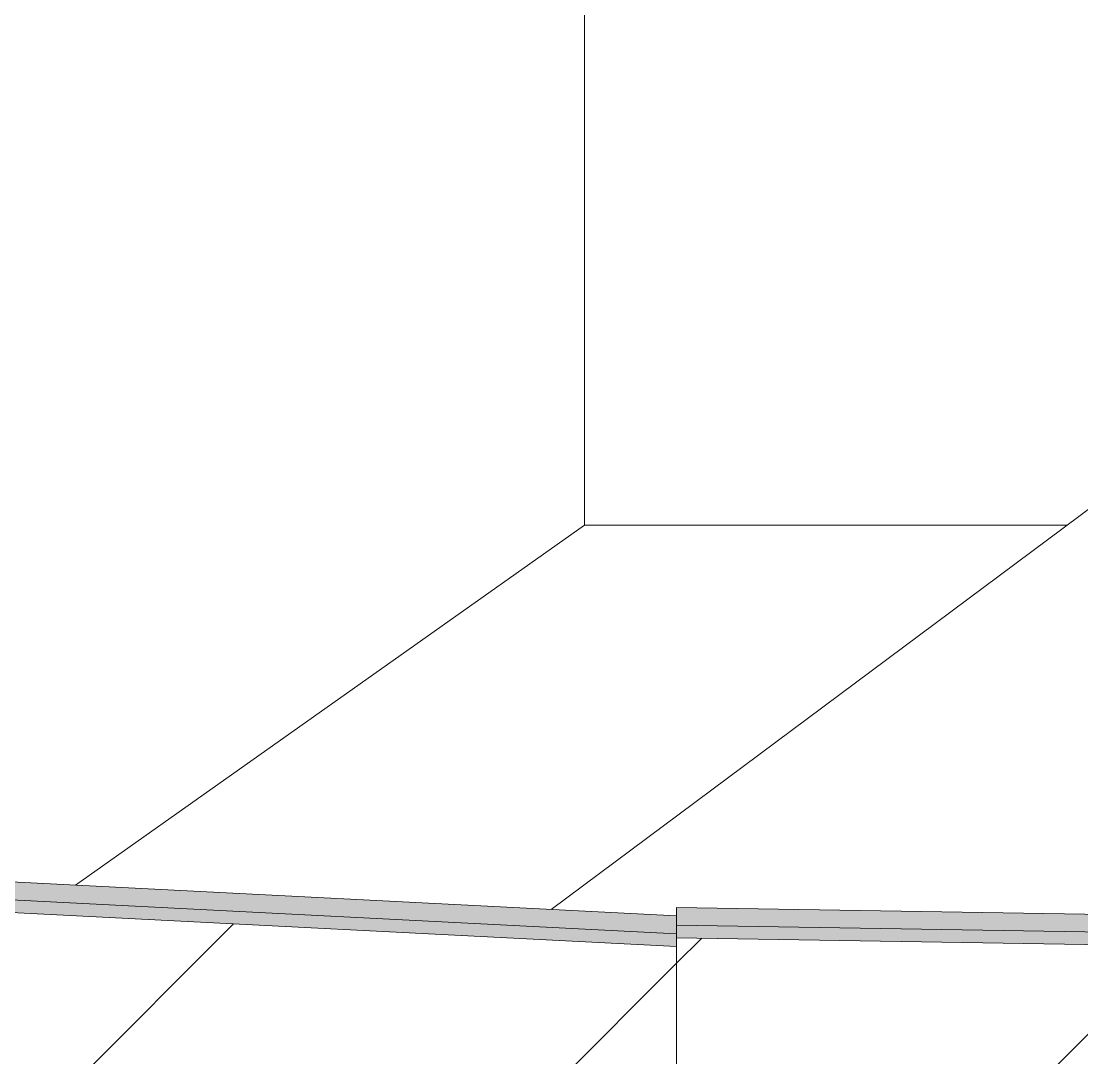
# Model space of a CAD drawing. Header units: millimetres. Extents: x -515342 to 330399, y -224905 to 507333.
# Drawn here: x 229004.8 to 229255.5, y 101635.5 to 101880.5 of the extents above; entities that cross this region are included whole.
import ezdxf

# ---------------------------------------------------------------- set-up
doc = ezdxf.new("R2010")
doc.units = ezdxf.units.MM
for name, color, linetype, lineweight in [('Крыша', 7, 'Continuous', 0), ('Стены', 7, 'Continuous', 0), ('Стены наружные', 7, 'Continuous', 0)]:
    doc.layers.add(name, color=color, linetype=linetype, lineweight=lineweight)
pattern_1 = [(45, (223568.56, 95610.5), (-114.0493, 114.0493), []), (45, (223682.61, 95610.5), (-114.0493, 114.0493), [201.613, -40.323, 3.353, -36.97])]

msp = doc.modelspace()

# ---------------------------------------------------------------- hatches: boundary and pattern name
at = {"layer": 'Крыша'}
for points in [[(229159.7438, 101664.8521), (229159.7438, 101669.0521), (225644.7438, 101848.5415), (225644.7438, 101844.3415), (229077.5166, 101669.0509)], [(229159.7438, 101661.8521), (229159.7438, 101664.8521), (225644.7438, 101844.3415), (225644.7438, 101841.3415), (229077.5166, 101666.0509)], [(230649.7438, 101642.3923), (230649.7438, 101646.5929), (229159.7438, 101671.0521), (229159.7438, 101666.8515), (230461.058, 101645.4897)], [(230649.7438, 101639.3919), (230649.7438, 101642.3923), (229159.7438, 101666.8515), (229159.7438, 101663.8511), (230461.058, 101642.4893)]]:
    msp.add_hatch(color=256, dxfattribs=at).paths.add_polyline_path(points)
h = msp.add_hatch(dxfattribs=at)
h.set_pattern_fill('FP_11', color=256, style=0, pattern_type=2)
h.set_pattern_definition(pattern_1)
h.paths.add_polyline_path([(229159.7438, 101611.8521), (229159.7438, 101661.8521), (225636.5438, 101841.7602), (225636.5438, 101791.7602), (229095.1372, 101615.1512)])
h = msp.add_hatch(dxfattribs=at)
h.set_pattern_fill('FP_11', color=256, style=0, pattern_type=2)
h.set_pattern_definition(pattern_1)
h.paths.add_polyline_path([(229822.5004, 101584.3929), (230649.7438, 101584.3929), (230649.7438, 101639.3919), (229159.7438, 101663.8511), (229159.7438, 101584.3929), (229716.0741, 101584.3929)])

# ---------------------------------------------------------------- linework, layer by layer
for p, q in [((229159.7438, 101669.0521), (225644.7438, 101848.5415)), ((225644.7438, 101844.3415), (229159.7438, 101664.8521)), ((225644.7438, 101841.3415), (229159.7438, 101661.8521)), ((230649.7438, 101646.5929), (229159.7438, 101671.0521)), ((229159.7438, 101663.8511), (229159.7438, 101671.0521)), ((230649.7438, 101642.3923), (229159.7438, 101666.8515)), ((230649.7438, 101639.3919), (229159.7438, 101663.8511)), ((229159.7438, 101308.8521), (229159.7438, 101663.8511))]:
    msp.add_line(p, q, dxfattribs=at)
at = {"layer": 'Стены'}
for p, q in [((229130.1331, 101670.5641), (229258.8897, 101766.3929)), ((229017.6553, 101676.3077), (229137.9821, 101761.3929)), ((229252.1717, 101761.3929), (229137.9821, 101761.3929))]:
    msp.add_line(p, q, dxfattribs=at)
at = {"layer": 'Стены наружные'}
msp.add_line((229137.9821, 101902.5929), (229137.9821, 101761.3929), dxfattribs=at)

doc.saveas('drawing.dxf')
